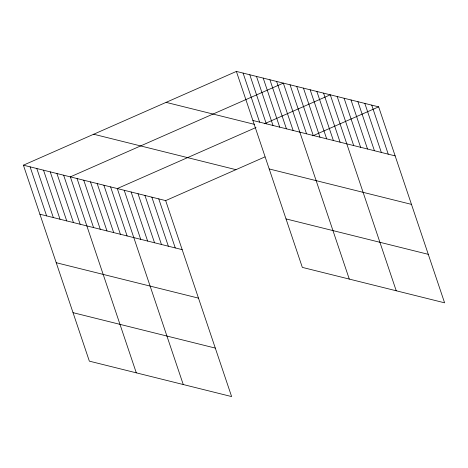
<?xml version="1.0" encoding="UTF-8"?>
<svg xmlns="http://www.w3.org/2000/svg" width="468" height="468" viewBox="0 0 468 468"><rect width="100%" height="100%" fill="white"/><g stroke="black" fill="none" stroke-linecap="round" stroke-linejoin="round"><path stroke-width="0.7" d="M23.4 165.181L165.666 200.608L231.619 396.577L89.353 361.15L23.4 165.181L236.381 71.423L378.647 106.85L444.6 302.819L302.334 267.392L236.381 71.423M256.043 127.483L117.298 188.563L183.245 384.532M264.467 123.774L330.279 94.805L396.232 290.774M165.666 200.608L264.917 156.915M312.835 135.819L378.647 106.85M252.89 120.469L395.156 155.891M166.099 102.363L254.627 124.406M269.205 168.954L411.471 204.381M93.682 134.24L235.948 169.668M286.018 218.907L428.284 254.335M39.903 214.221L182.169 249.649M56.224 262.712L198.49 298.134M73.037 312.665L215.303 348.093M371.738 105.13L388.241 154.171M364.829 103.41L381.332 152.451M357.921 101.685L374.423 150.731M351.006 99.965L367.515 149.011M344.097 98.245L360.606 147.291M337.188 96.525L353.691 145.571M323.569 93.132L340.078 142.178M316.865 91.465L333.368 140.505M310.155 89.792L326.664 138.838M303.451 88.124L319.954 137.165M296.741 86.451L313.25 135.498M290.037 84.784L306.54 133.825M349.28 279.086L283.327 83.111L70.346 176.869L136.299 372.844M276.623 81.444L293.126 130.49M269.913 79.771L286.422 128.817M263.209 78.103L279.712 127.15M256.505 76.43L273.008 125.477M249.795 74.763L266.298 123.809M243.091 73.09L259.594 122.136M158.757 198.882L175.26 247.929M151.848 197.163L168.351 246.209M144.934 195.443L161.442 244.489M138.025 193.723L154.534 242.769M131.116 192.003L147.619 241.049M124.207 190.283L140.71 239.323M110.588 186.89L127.097 235.936M103.884 185.223L120.387 234.263M97.174 183.55L113.683 232.596M90.47 181.882L106.973 230.923M83.76 180.209L100.269 229.256M77.056 178.542L93.559 227.583M63.642 175.202L80.145 224.242M56.932 173.529L73.441 222.575M50.228 171.861L66.731 220.902M43.518 170.188L60.027 219.235M36.814 168.521L53.317 217.561M30.104 166.848L46.613 215.894"/></g></svg>
